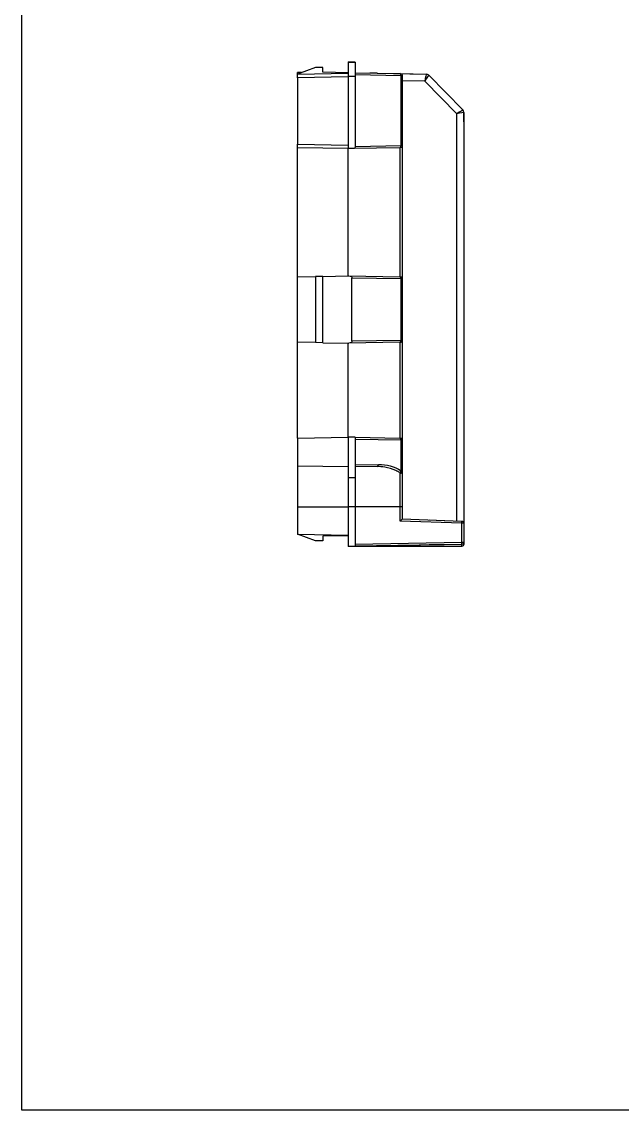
# Model space of a CAD drawing. Header units: millimetres. Extents: x 135 to 621, y 172 to 816.
# Drawn here: x 135 to 218, y 515.3 to 665.9 of the extents above; entities that cross this region are included whole.
import ezdxf

# ---------------------------------------------------------------- set-up
doc = ezdxf.new("R2010")
doc.units = ezdxf.units.MM
doc.layers.get('0').update_dxf_attribs({"linetype": 'CONTINUOUS'})
doc.layers.add('13', color=7, linetype='CONTINUOUS')

msp = doc.modelspace()

# ---------------------------------------------------------------- linework, layer by layer
msp.add_lwpolyline([(134.977, 816.42), (620.928, 816.42), (620.928, 515.315), (134.977, 515.315)], close=True)
at = {"layer": '13', "color": 155, "linetype": 'Continuous'}
for p, q in [((175.574, 659.533), (173.074, 658.633)), ((176.574, 659.533), (175.574, 659.533)), ((176.574, 658.882), (176.574, 659.533)), ((180.074, 660.303), (181.074, 660.303)), ((181.074, 660.286), (180.074, 660.303)), ((173.652, 658.841), (173.074, 658.831)), ((173.074, 658.633), (173.074, 658.831)), ((173.074, 658.631), (180.074, 658.753)), ((173.074, 658.633), (173.074, 658.631)), ((173.074, 658.131), (173.074, 658.631)), ((180.074, 658.253), (173.074, 658.131)), ((173.074, 658.131), (173.074, 648.941)), ((180.074, 658.821), (176.574, 658.882)), ((180.074, 658.303), (180.074, 648.319)), ((181.074, 658.303), (180.074, 658.303)), ((181.074, 658.803), (187.222, 658.696)), ((187.431, 658.396), (181.074, 658.507)), ((181.074, 658.303), (181.074, 648.631)), ((184.076, 658.751), (183.076, 658.768)), ((184.076, 658.751), (183.076, 658.768)), ((184.076, 658.751), (183.076, 658.768)), ((184.076, 658.751), (183.076, 658.768)), ((184.076, 658.751), (183.076, 658.768)), ((184.076, 658.751), (183.076, 658.768)), ((184.076, 658.751), (183.076, 658.768)), ((184.076, 658.751), (183.076, 658.768)), ((184.076, 658.751), (183.076, 658.768)), ((184.076, 658.751), (183.076, 658.768)), ((184.076, 658.751), (183.076, 658.768)), ((184.076, 658.751), (183.076, 658.768)), ((184.076, 658.751), (190.871, 658.632)), ((187.222, 658.696), (187.28, 658.695)), ((187.28, 658.695), (190.871, 658.632)), ((187.431, 648.744), (187.431, 658.396)), ((187.574, 658.395), (187.431, 658.396)), ((187.574, 658.395), (187.574, 648.745)), ((191.219, 658.483), (191.219, 658.483)), ((191.219, 658.483), (195.931, 653.687)), ((190.666, 657.636), (187.574, 657.69)), ((195.092, 653.132), (190.666, 657.636)), ((195.092, 596.837), (195.092, 653.132)), ((196.074, 652.041), (196.074, 653.337)), ((196.074, 653.337), (196.074, 596.513)), ((196.074, 653.337), (196.074, 653.337)), ((196.074, 652.041), (196.074, 651.041)), ((173.074, 648.441), (173.074, 648.941)), ((173.074, 648.941), (180.074, 648.819)), ((180.074, 648.319), (173.074, 648.441)), ((173.074, 630.594), (173.074, 648.441)), ((180.78, 648.331), (180.074, 648.319)), ((180.074, 630.716), (180.074, 648.319)), ((187.222, 648.444), (180.78, 648.331)), ((181.074, 648.633), (187.431, 648.744)), ((187.28, 648.445), (187.222, 648.444)), ((187.28, 630.591), (187.28, 648.445)), ((187.431, 648.744), (187.574, 648.745)), ((187.574, 648.745), (187.574, 630.291)), ((173.074, 630.594), (175.574, 630.638)), ((173.074, 621.539), (173.074, 630.594)), ((176.574, 630.655), (175.574, 630.638)), ((175.574, 630.638), (175.574, 621.495)), ((176.574, 630.655), (180.074, 630.716)), ((176.574, 621.477), (176.574, 630.655)), ((180.074, 630.716), (180.183, 630.714)), ((180.183, 630.714), (187.222, 630.592)), ((180.606, 621.722), (180.606, 630.411)), ((187.431, 630.292), (180.606, 630.411)), ((187.222, 630.592), (187.28, 630.591)), ((187.574, 630.291), (187.431, 630.292)), ((187.431, 621.841), (187.431, 630.292)), ((187.574, 630.291), (187.574, 621.842)), ((180.606, 621.722), (187.431, 621.841)), ((187.431, 621.841), (187.574, 621.842)), ((187.574, 621.842), (187.574, 607.991)), ((175.574, 621.495), (173.074, 621.539)), ((173.074, 608.294), (173.074, 621.539)), ((176.574, 621.477), (175.574, 621.495)), ((176.574, 621.477), (180.074, 621.416)), ((180.074, 621.416), (180.183, 621.418)), ((180.074, 608.416), (180.074, 621.416)), ((187.222, 621.541), (180.183, 621.418)), ((187.28, 621.542), (187.222, 621.541)), ((187.28, 608.291), (187.28, 621.542)), ((173.074, 608.294), (180.074, 608.416)), ((173.074, 608.294), (173.074, 604.461)), ((180.074, 608.416), (180.074, 602.788)), ((181.074, 608.399), (180.074, 608.416)), ((181.074, 608.399), (187.222, 608.292)), ((181.074, 608.399), (181.074, 602.806)), ((187.222, 608.292), (187.28, 608.291)), ((187.431, 607.992), (181.074, 608.103)), ((187.431, 603.754), (187.431, 607.992)), ((187.574, 607.991), (187.431, 607.992)), ((187.574, 607.991), (187.574, 603.663)), ((173.074, 604.461), (180.074, 604.338)), ((181.074, 604.584), (184.294, 604.641)), ((184.085, 604.341), (181.074, 604.288)), ((181.074, 602.806), (180.074, 602.788)), ((173.074, 598.789), (173.074, 594.976)), ((180.074, 598.789), (180.074, 593.303)), ((181.074, 598.789), (180.074, 598.789)), ((181.074, 598.789), (181.074, 593.321)), ((187.28, 598.789), (181.074, 598.789)), ((187.574, 598.789), (187.28, 598.789)), ((187.28, 596.81), (187.28, 598.789)), ((187.574, 598.789), (187.574, 597.1)), ((195.78, 596.513), (187.28, 596.81)), ((187.574, 597.1), (195.785, 596.813)), ((191.285, 596.97), (193.36, 596.898)), ((193.36, 596.898), (195.785, 596.813)), ((195.78, 593.877), (195.78, 596.513)), ((196.074, 596.513), (195.78, 596.513)), ((196.074, 596.513), (196.074, 593.877)), ((173.074, 594.973), (173.074, 594.976)), ((173.074, 594.976), (180.074, 594.853)), ((175.574, 594.073), (173.074, 594.973)), ((180.074, 594.786), (176.574, 594.725)), ((176.574, 594.725), (176.574, 594.073)), ((176.574, 594.073), (175.574, 594.073)), ((181.074, 593.321), (180.074, 593.303)), ((181.074, 593.303), (180.074, 593.303)), ((181.074, 593.621), (195.78, 593.877)), ((195.78, 593.577), (181.074, 593.321)), ((181.074, 593.303), (181.074, 593.321)), ((195.774, 593.303), (181.074, 593.303)), ((188.404, 593.449), (181.075, 593.321)), ((188.404, 593.303), (181.075, 593.303)), ((190.074, 593.478), (188.404, 593.449)), ((190.074, 593.303), (188.404, 593.303)), ((193.349, 593.303), (191.274, 593.303)), ((193.355, 593.535), (191.28, 593.499)), ((195.774, 593.303), (193.349, 593.303)), ((195.78, 593.577), (193.355, 593.535)), ((195.78, 593.877), (196.074, 593.877)), ((196.074, 593.603), (195.896, 593.603)), ((196.074, 593.877), (196.074, 593.603))]:
    msp.add_line(p, q, dxfattribs=at)
at = {"layer": '13', "color": 155, "linetype": 'Continuous', "extrusion": (0, 0, -1)}
for centre, start, end in [((-187.274, 658.395), 91, 180), ((-180.774, 648.631), 180, 269), ((-187.274, 648.745), 180, 269), ((-187.274, 630.291), 91, 180), ((-187.274, 607.991), 91, 180), ((-195.774, 596.513), 92, 180), ((-195.774, 593.603), 180, 270), ((-195.774, 593.877), 180, 269)]:
    msp.add_arc(centre, 0.3, start, end, dxfattribs=at)
at = {"layer": '13', "color": 155, "linetype": 'Continuous'}
for centre, radius, start, end in [((190.862, 658.132), 0.5, 44.5, 89), ((195.574, 653.337), 0.5, 0, 44.5), ((187.274, 621.842), 0.3, 271, 0)]:
    msp.add_arc(centre, radius, start, end, dxfattribs=at)
for centre, major_axis, ratio, start_param, end_param in [((187.217, 658.396), (0.005, 0.3), 0.7131971, 4.7248372, 6.2831853), ((190.862, 658.132), (0.357, 0.35), 0.9998499, 0, 0.7765346), ((195.574, 653.337), (0.5, 0), 0.9999745, 0, 0.776623), ((187.217, 648.744), (-0.005, 0.3), 0.7131971, 3.1415927, 4.6999407), ((187.217, 630.292), (0.005, 0.3), 0.7131971, 4.7248372, 6.2831853), ((187.217, 621.841), (0.005, -0.3), 0.7131971, 0, 1.5583481), ((187.217, 607.992), (0.005, 0.3), 0.7131971, 4.7248372, 6.2831853), ((184.08, 604.641), (0.005, -0.3), 0.7131971, 0, 1.5583481), ((187.217, 603.754), (-0.16, -0.254), 0.6528208, 0.7886969, 1.9598256), ((187.274, 603.663), (0.3, 0), 0.827833, 4.7298321, 6.2831853), ((195.774, 596.513), (-0.01, -0.3), 0.0174418, 1.5714054, 3.1415927), ((195.774, 593.603), (0, 0.3), 0.0174524, 3.1415927, 4.6260435), ((195.774, 593.877), (0.005, -0.3), 0.0174497, 0, 1.5704917)]:
    msp.add_ellipse(centre, major_axis=major_axis, ratio=ratio, start_param=start_param, end_param=end_param, dxfattribs=at)
at = {"layer": '13', "color": 155, "linetype": 'Continuous', "extrusion": (0, 0, -1)}
for centre, major_axis, ratio, start_param, end_param in [((190.649, 657.636), (-0.222, -0.996), 0.0166893, 3.1503223, 4.7086704), ((190.649, 657.636), (-0.57, -0.847), 0.0141859, 3.1444943, 4.7028424), ((191.362, 657.623), (-0.491, 1.009), 0.0069304, 0.0035264, 0.0156697), ((195.074, 653.132), (-0.857, -0.555), 0.0092981, 3.1446956, 4.6980387), ((195.074, 653.132), (-1, -0.205), 0.003427, 3.1422936, 4.6956367), ((180.178, 630.414), (-0.428, 0.007), 0.7009635, 1.5712161, 3.1295642), ((180.178, 621.718), (-0.428, -0.007), 0.7009635, 3.1536211, 4.7119692), ((187.274, 596.81), (-0.3, -0.29), 0.0087216, 3.1500148, 4.7033578)]:
    msp.add_ellipse(centre, major_axis=major_axis, ratio=ratio, start_param=start_param, end_param=end_param, dxfattribs=at)
at = {"layer": '13', "color": 155, "linetype": 'Continuous'}
for points in [[(180.074, 660.305), (180.074, 660.301), (180.074, 659.393), (180.074, 658.303)], [(181.074, 660.288), (181.074, 660.283), (181.074, 659.383), (181.074, 658.303)], [(184.294, 604.641), (185.377, 604.66), (186.441, 604.376), (187.431, 603.754)], [(187.28, 598.789), (187.28, 600.59), (187.28, 602.391), (187.28, 603.415)], [(187.574, 603.663), (187.574, 602.587), (187.574, 600.72), (187.574, 598.789)], [(173.074, 598.789), (175.408, 598.789), (177.741, 598.789), (180.074, 598.789)]]:
    msp.add_open_spline(points, degree=3, dxfattribs=at)
msp.add_rational_spline([(195.931, 653.687), (195.931, 653.687), (195.931, 653.687)], [0.500000782528, 0.499999217472, 0.500000782528], degree=2, dxfattribs=at)
for points, knots in [([(173.074, 604.463), (173.074, 604.458), (173.074, 603.846), (173.074, 601.756), (173.074, 600.286), (173.074, 598.789)], [0, 0, 0, 0, 0.5, 0.5, 1, 1, 1, 1]), ([(187.222, 603.501), (187.047, 603.605), (186.869, 603.699), (186.192, 604.014), (185.675, 604.172), (184.801, 604.32), (184.443, 604.347), (184.092, 604.341), (184.088, 604.341), (184.083, 604.341), (184.079, 604.341)], [0, 0, 0, 0, 0.1773761, 0.1773761, 0.6673284, 0.6673284, 0.9999866, 0.9999866, 0.9999866, 1, 1, 1, 1]), ([(187.574, 603.663), (187.574, 603.679), (187.564, 603.694), (187.54, 603.712), (187.535, 603.715), (187.505, 603.732), (187.472, 603.744), (187.431, 603.754)], [0, 0, 0, 0, 0.4480398, 0.4480398, 0.5562507, 0.5562507, 1, 1, 1, 1]), ([(180.074, 602.79), (180.074, 602.786), (180.074, 602.357), (180.074, 600.876), (180.074, 599.839), (180.074, 598.789)], [0, 0, 0, 0, 0.5, 0.5, 1, 1, 1, 1]), ([(181.074, 602.808), (181.074, 602.803), (181.074, 602.373), (181.074, 600.886), (181.074, 599.843), (181.074, 598.789)], [0, 0, 0, 0, 0.5, 0.5, 1, 1, 1, 1]), ([(187.222, 603.501), (187.239, 603.491), (187.252, 603.48), (187.274, 603.451), (187.28, 603.433), (187.28, 603.415)], [0, 0, 0, 0, 0.4346402, 0.4346402, 1, 1, 1, 1])]:
    msp.add_open_spline(points, degree=3, knots=knots, dxfattribs=at)

doc.saveas('drawing.dxf')
